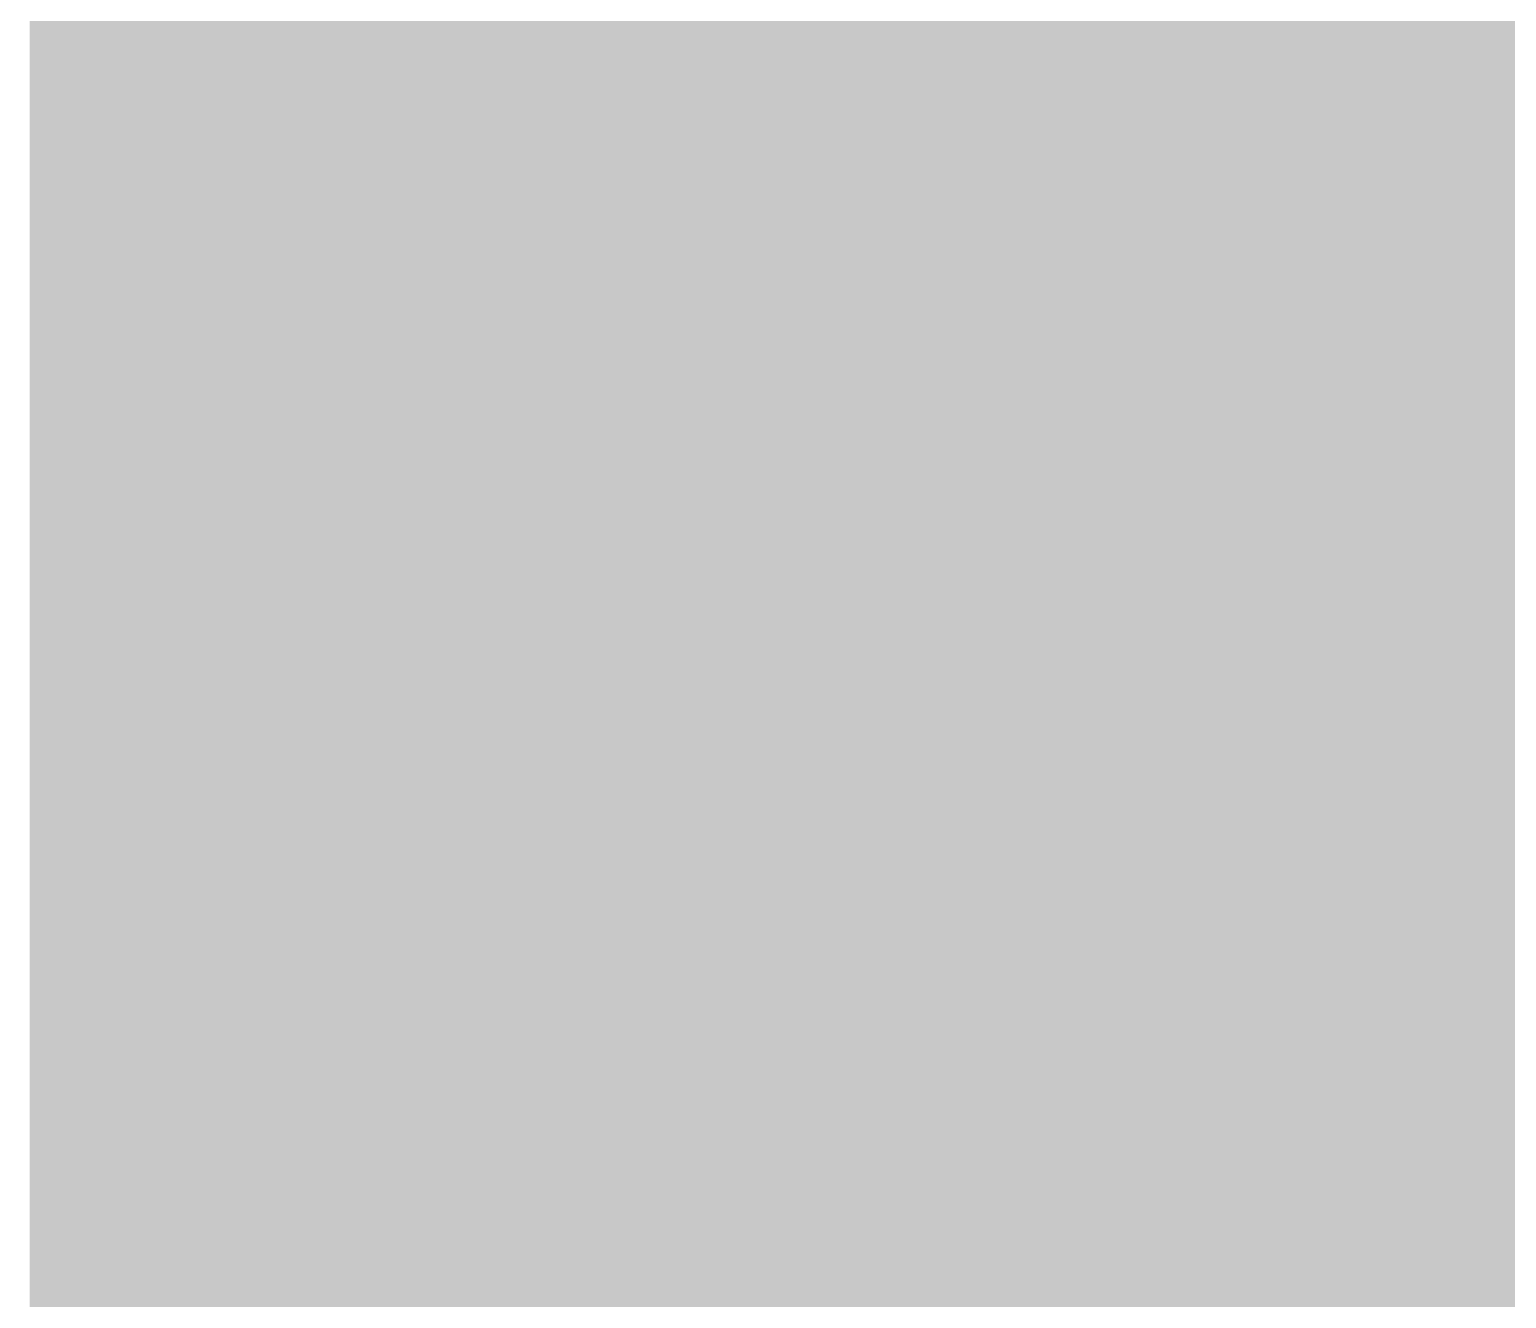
# Model space of a CAD drawing. Extents: x -0.1 to 65.1, y -1.2 to 30.1.
# Drawn here: x 29.7658 to 30.0585, y 6.0084 to 6.2598 of the extents above; entities that cross this region are included whole.
import ezdxf

# ---------------------------------------------------------------- set-up
doc = ezdxf.new("R2010")
doc.units = 0
doc.header["$MEASUREMENT"] = 0
doc.layers.get('0').update_dxf_attribs({"linetype": 'CONTINUOUS'})
doc.layers.add('2D_LINE_126', color=7, linetype='CONTINUOUS')

# ---------------------------------------------------------------- blocks, each defined once
blk = doc.blocks.new('DRAWING_63')
at = {"layer": '2D_LINE_126', "const_width": 0.0254}
for points in [[(-0.56007, -1.50876), (-0.56007, -1.49733), (-0.56007, -1.4859), (-0.56007, -1.47447), (-0.56007, -1.46304), (-0.56007, -1.45161), (-0.56007, -1.44018), (-0.56007, -1.42875), (-0.56007, -1.41732), (-0.56007, -1.40589), (-0.56007, -1.39446), (-0.56007, -1.38303), (-0.56007, -1.3716), (-0.56007, -1.36017), (-0.56007, -1.34874), (-0.56007, -1.33731), (-0.56007, -1.32588), (-0.56007, -1.31445), (-0.56007, -1.30302), (-0.56007, -1.29159), (-0.56007, -1.28016), (-0.56007, -1.26873), (-0.56007, -1.2573), (-0.56007, -1.24587), (-0.56007, -1.23444), (-0.56007, -1.22301)], [(-0.54864, -1.50876), (-0.54864, -1.49733), (-0.54864, -1.4859), (-0.54864, -1.47447), (-0.54864, -1.46304), (-0.54864, -1.45161), (-0.54864, -1.44018), (-0.54864, -1.42875), (-0.54864, -1.41732), (-0.54864, -1.40589), (-0.54864, -1.39446), (-0.54864, -1.38303), (-0.54864, -1.3716), (-0.54864, -1.36017), (-0.54864, -1.34874), (-0.54864, -1.33731), (-0.54864, -1.32588), (-0.54864, -1.31445), (-0.54864, -1.30302), (-0.54864, -1.29159), (-0.54864, -1.28016), (-0.54864, -1.26873), (-0.54864, -1.2573), (-0.54864, -1.24587), (-0.54864, -1.23444), (-0.54864, -1.22301)], [(-0.53721, -1.50876), (-0.53721, -1.49733), (-0.53721, -1.4859), (-0.53721, -1.47447), (-0.53721, -1.46304), (-0.53721, -1.45161), (-0.53721, -1.44018), (-0.53721, -1.42875), (-0.53721, -1.41732), (-0.53721, -1.40589), (-0.53721, -1.39446), (-0.53721, -1.38303), (-0.53721, -1.3716), (-0.53721, -1.36017), (-0.53721, -1.34874), (-0.53721, -1.33731), (-0.53721, -1.32588), (-0.53721, -1.31445), (-0.53721, -1.30302), (-0.53721, -1.29159), (-0.53721, -1.28016), (-0.53721, -1.26873), (-0.53721, -1.2573), (-0.53721, -1.24587), (-0.53721, -1.23444), (-0.53721, -1.22301)], [(-0.52578, -1.50876), (-0.52578, -1.49733), (-0.52578, -1.4859), (-0.52578, -1.47447), (-0.52578, -1.46304), (-0.52578, -1.45161), (-0.52578, -1.44018), (-0.52578, -1.42875), (-0.52578, -1.41732), (-0.52578, -1.40589), (-0.52578, -1.39446), (-0.52578, -1.38303), (-0.52578, -1.3716), (-0.52578, -1.36017), (-0.52578, -1.34874), (-0.52578, -1.33731), (-0.52578, -1.32588), (-0.52578, -1.31445), (-0.52578, -1.30302), (-0.52578, -1.29159), (-0.52578, -1.28016), (-0.52578, -1.26873), (-0.52578, -1.2573), (-0.52578, -1.24587), (-0.52578, -1.23444), (-0.52578, -1.22301)], [(-0.51435, -1.50876), (-0.51435, -1.49733), (-0.51435, -1.4859), (-0.51435, -1.47447), (-0.51435, -1.46304), (-0.51435, -1.45161), (-0.51435, -1.44018), (-0.51435, -1.42875), (-0.51435, -1.41732), (-0.51435, -1.40589), (-0.51435, -1.39446), (-0.51435, -1.38303), (-0.51435, -1.3716), (-0.51435, -1.36017), (-0.51435, -1.34874), (-0.51435, -1.33731), (-0.51435, -1.32588), (-0.51435, -1.31445), (-0.51435, -1.30302), (-0.51435, -1.29159), (-0.51435, -1.28016), (-0.51435, -1.26873), (-0.51435, -1.2573), (-0.51435, -1.24587), (-0.51435, -1.23444), (-0.51435, -1.22301)], [(-0.50292, -1.50876), (-0.50292, -1.49733), (-0.50292, -1.4859), (-0.50292, -1.47447), (-0.50292, -1.46304), (-0.50292, -1.45161), (-0.50292, -1.44018), (-0.50292, -1.42875), (-0.50292, -1.41732), (-0.50292, -1.40589), (-0.50292, -1.39446), (-0.50292, -1.38303), (-0.50292, -1.3716), (-0.50292, -1.36017), (-0.50292, -1.34874), (-0.50292, -1.33731), (-0.50292, -1.32588), (-0.50292, -1.31445), (-0.50292, -1.30302), (-0.50292, -1.29159), (-0.50292, -1.28016), (-0.50292, -1.26873), (-0.50292, -1.2573), (-0.50292, -1.24587), (-0.50292, -1.23444), (-0.50292, -1.22301)], [(-0.49149, -1.50876), (-0.49149, -1.49733), (-0.49149, -1.4859), (-0.49149, -1.47447), (-0.49149, -1.46304), (-0.49149, -1.45161), (-0.49149, -1.44018), (-0.49149, -1.42875), (-0.49149, -1.41732), (-0.49149, -1.40589), (-0.49149, -1.39446), (-0.49149, -1.38303), (-0.49149, -1.3716), (-0.49149, -1.36017), (-0.49149, -1.34874), (-0.49149, -1.33731), (-0.49149, -1.32588), (-0.49149, -1.31445), (-0.49149, -1.30302), (-0.49149, -1.29159), (-0.49149, -1.28016), (-0.49149, -1.26873), (-0.49149, -1.2573), (-0.49149, -1.24587), (-0.49149, -1.23444), (-0.49149, -1.22301)], [(-0.48006, -1.50876), (-0.48006, -1.49733), (-0.48006, -1.4859), (-0.48006, -1.47447), (-0.48006, -1.46304), (-0.48006, -1.45161), (-0.48006, -1.44018), (-0.48006, -1.42875), (-0.48006, -1.41732), (-0.48006, -1.40589), (-0.48006, -1.39446), (-0.48006, -1.38303), (-0.48006, -1.3716), (-0.48006, -1.36017), (-0.48006, -1.34874), (-0.48006, -1.33731), (-0.48006, -1.32588), (-0.48006, -1.31445), (-0.48006, -1.30302), (-0.48006, -1.29159), (-0.48006, -1.28016), (-0.48006, -1.26873), (-0.48006, -1.2573), (-0.48006, -1.24587), (-0.48006, -1.23444), (-0.48006, -1.22301)], [(-0.46863, -1.50876), (-0.46863, -1.49733), (-0.46863, -1.4859), (-0.46863, -1.47447), (-0.46863, -1.46304), (-0.46863, -1.45161), (-0.46863, -1.44018), (-0.46863, -1.42875), (-0.46863, -1.41732), (-0.46863, -1.40589), (-0.46863, -1.39446), (-0.46863, -1.38303), (-0.46863, -1.3716), (-0.46863, -1.36017), (-0.46863, -1.34874), (-0.46863, -1.33731), (-0.46863, -1.32588), (-0.46863, -1.31445), (-0.46863, -1.30302), (-0.46863, -1.29159), (-0.46863, -1.28016), (-0.46863, -1.26873), (-0.46863, -1.2573), (-0.46863, -1.24587), (-0.46863, -1.23444), (-0.46863, -1.22301)], [(-0.4572, -1.50876), (-0.4572, -1.49733), (-0.4572, -1.4859), (-0.4572, -1.47447), (-0.4572, -1.46304), (-0.4572, -1.45161), (-0.4572, -1.44018), (-0.4572, -1.42875), (-0.4572, -1.41732), (-0.4572, -1.40589), (-0.4572, -1.39446), (-0.4572, -1.38303), (-0.4572, -1.3716), (-0.4572, -1.36017), (-0.4572, -1.34874), (-0.4572, -1.33731), (-0.4572, -1.32588), (-0.4572, -1.31445), (-0.4572, -1.30302), (-0.4572, -1.29159), (-0.4572, -1.28016), (-0.4572, -1.26873), (-0.4572, -1.2573), (-0.4572, -1.24587), (-0.4572, -1.23444), (-0.4572, -1.22301)], [(-0.44577, -1.50876), (-0.44577, -1.49733), (-0.44577, -1.4859), (-0.44577, -1.47447), (-0.44577, -1.46304), (-0.44577, -1.45161), (-0.44577, -1.44018), (-0.44577, -1.42875), (-0.44577, -1.41732), (-0.44577, -1.40589), (-0.44577, -1.39446), (-0.44577, -1.38303), (-0.44577, -1.3716), (-0.44577, -1.36017), (-0.44577, -1.34874), (-0.44577, -1.33731), (-0.44577, -1.32588), (-0.44577, -1.31445), (-0.44577, -1.30302), (-0.44577, -1.29159), (-0.44577, -1.28016), (-0.44577, -1.26873), (-0.44577, -1.2573), (-0.44577, -1.24587), (-0.44577, -1.23444), (-0.44577, -1.22301)], [(-0.43434, -1.50876), (-0.43434, -1.49733), (-0.43434, -1.4859), (-0.43434, -1.47447), (-0.43434, -1.46304), (-0.43434, -1.45161), (-0.43434, -1.44018), (-0.43434, -1.42875), (-0.43434, -1.41732), (-0.43434, -1.40589), (-0.43434, -1.39446), (-0.43434, -1.38303), (-0.43434, -1.3716), (-0.43434, -1.36017), (-0.43434, -1.34874), (-0.43434, -1.33731), (-0.43434, -1.32588), (-0.43434, -1.31445), (-0.43434, -1.30302), (-0.43434, -1.29159), (-0.43434, -1.28016), (-0.43434, -1.26873), (-0.43434, -1.2573), (-0.43434, -1.24587), (-0.43434, -1.23444), (-0.43434, -1.22301)], [(-0.42291, -1.50876), (-0.42291, -1.49733), (-0.42291, -1.4859), (-0.42291, -1.47447), (-0.42291, -1.46304), (-0.42291, -1.45161), (-0.42291, -1.44018), (-0.42291, -1.42875), (-0.42291, -1.41732), (-0.42291, -1.40589), (-0.42291, -1.39446), (-0.42291, -1.38303), (-0.42291, -1.3716), (-0.42291, -1.36017), (-0.42291, -1.34874), (-0.42291, -1.33731), (-0.42291, -1.32588), (-0.42291, -1.31445), (-0.42291, -1.30302), (-0.42291, -1.29159), (-0.42291, -1.28016), (-0.42291, -1.26873), (-0.42291, -1.2573), (-0.42291, -1.24587), (-0.42291, -1.23444), (-0.42291, -1.22301)], [(-0.41148, -1.50876), (-0.41148, -1.49733), (-0.41148, -1.4859), (-0.41148, -1.47447), (-0.41148, -1.46304), (-0.41148, -1.45161), (-0.41148, -1.44018), (-0.41148, -1.42875), (-0.41148, -1.41732), (-0.41148, -1.40589), (-0.41148, -1.39446), (-0.41148, -1.38303), (-0.41148, -1.3716), (-0.41148, -1.36017), (-0.41148, -1.34874), (-0.41148, -1.33731), (-0.41148, -1.32588), (-0.41148, -1.31445), (-0.41148, -1.30302), (-0.41148, -1.29159), (-0.41148, -1.28016), (-0.41148, -1.26873), (-0.41148, -1.2573), (-0.41148, -1.24587), (-0.41148, -1.23444), (-0.41148, -1.22301)], [(-0.40005, -1.50876), (-0.40005, -1.49733), (-0.40005, -1.4859), (-0.40005, -1.47447), (-0.40005, -1.46304), (-0.40005, -1.45161), (-0.40005, -1.44018), (-0.40005, -1.42875), (-0.40005, -1.41732), (-0.40005, -1.40589), (-0.40005, -1.39446), (-0.40005, -1.38303), (-0.40005, -1.3716), (-0.40005, -1.36017), (-0.40005, -1.34874), (-0.40005, -1.33731), (-0.40005, -1.32588), (-0.40005, -1.31445), (-0.40005, -1.30302), (-0.40005, -1.29159), (-0.40005, -1.28016), (-0.40005, -1.26873), (-0.40005, -1.2573), (-0.40005, -1.24587), (-0.40005, -1.23444), (-0.40005, -1.22301)], [(-0.38862, -1.50876), (-0.38862, -1.49733), (-0.38862, -1.4859), (-0.38862, -1.47447), (-0.38862, -1.46304), (-0.38862, -1.45161), (-0.38862, -1.44018), (-0.38862, -1.42875), (-0.38862, -1.41732), (-0.38862, -1.40589), (-0.38862, -1.39446), (-0.38862, -1.38303), (-0.38862, -1.3716), (-0.38862, -1.36017), (-0.38862, -1.34874), (-0.38862, -1.33731), (-0.38862, -1.32588), (-0.38862, -1.31445), (-0.38862, -1.30302), (-0.38862, -1.29159), (-0.38862, -1.28016), (-0.38862, -1.26873), (-0.38862, -1.2573), (-0.38862, -1.24587), (-0.38862, -1.23444), (-0.38862, -1.22301)], [(-0.37719, -1.50876), (-0.37719, -1.49733), (-0.37719, -1.4859), (-0.37719, -1.47447), (-0.37719, -1.46304), (-0.37719, -1.45161), (-0.37719, -1.44018), (-0.37719, -1.42875), (-0.37719, -1.41732), (-0.37719, -1.40589), (-0.37719, -1.39446), (-0.37719, -1.38303), (-0.37719, -1.3716), (-0.37719, -1.36017), (-0.37719, -1.34874), (-0.37719, -1.33731), (-0.37719, -1.32588), (-0.37719, -1.31445), (-0.37719, -1.30302), (-0.37719, -1.29159), (-0.37719, -1.28016), (-0.37719, -1.26873), (-0.37719, -1.2573), (-0.37719, -1.24587), (-0.37719, -1.23444), (-0.37719, -1.22301)], [(-0.36576, -1.50876), (-0.36576, -1.49733), (-0.36576, -1.4859), (-0.36576, -1.47447), (-0.36576, -1.46304), (-0.36576, -1.45161), (-0.36576, -1.44018), (-0.36576, -1.42875), (-0.36576, -1.41732), (-0.36576, -1.40589), (-0.36576, -1.39446), (-0.36576, -1.38303), (-0.36576, -1.3716), (-0.36576, -1.36017), (-0.36576, -1.34874), (-0.36576, -1.33731), (-0.36576, -1.32588), (-0.36576, -1.31445), (-0.36576, -1.30302), (-0.36576, -1.29159), (-0.36576, -1.28016), (-0.36576, -1.26873), (-0.36576, -1.2573), (-0.36576, -1.24587), (-0.36576, -1.23444), (-0.36576, -1.22301)], [(-0.35433, -1.50876), (-0.35433, -1.49733), (-0.35433, -1.4859), (-0.35433, -1.47447), (-0.35433, -1.46304), (-0.35433, -1.45161), (-0.35433, -1.44018), (-0.35433, -1.42875), (-0.35433, -1.41732), (-0.35433, -1.40589), (-0.35433, -1.39446), (-0.35433, -1.38303), (-0.35433, -1.3716), (-0.35433, -1.36017), (-0.35433, -1.34874), (-0.35433, -1.33731), (-0.35433, -1.32588), (-0.35433, -1.31445), (-0.35433, -1.30302), (-0.35433, -1.29159), (-0.35433, -1.28016), (-0.35433, -1.26873), (-0.35433, -1.2573), (-0.35433, -1.24587), (-0.35433, -1.23444), (-0.35433, -1.22301)], [(-0.3429, -1.50876), (-0.3429, -1.49733), (-0.3429, -1.4859), (-0.3429, -1.47447), (-0.3429, -1.46304), (-0.3429, -1.45161), (-0.3429, -1.44018), (-0.3429, -1.42875), (-0.3429, -1.41732), (-0.3429, -1.40589), (-0.3429, -1.39446), (-0.3429, -1.38303), (-0.3429, -1.3716), (-0.3429, -1.36017), (-0.3429, -1.34874), (-0.3429, -1.33731), (-0.3429, -1.32588), (-0.3429, -1.31445), (-0.3429, -1.30302), (-0.3429, -1.29159), (-0.3429, -1.28016), (-0.3429, -1.26873), (-0.3429, -1.2573), (-0.3429, -1.24587), (-0.3429, -1.23444), (-0.3429, -1.22301)], [(-0.33147, -1.50876), (-0.33147, -1.49733), (-0.33147, -1.4859), (-0.33147, -1.47447), (-0.33147, -1.46304), (-0.33147, -1.45161), (-0.33147, -1.44018), (-0.33147, -1.42875), (-0.33147, -1.41732), (-0.33147, -1.40589), (-0.33147, -1.39446), (-0.33147, -1.38303), (-0.33147, -1.3716), (-0.33147, -1.36017), (-0.33147, -1.34874), (-0.33147, -1.33731), (-0.33147, -1.32588), (-0.33147, -1.31445), (-0.33147, -1.30302), (-0.33147, -1.29159), (-0.33147, -1.28016), (-0.33147, -1.26873), (-0.33147, -1.2573), (-0.33147, -1.24587), (-0.33147, -1.23444), (-0.33147, -1.22301)], [(-0.32004, -1.50876), (-0.32004, -1.49733), (-0.32004, -1.4859), (-0.32004, -1.47447), (-0.32004, -1.46304), (-0.32004, -1.45161), (-0.32004, -1.44018), (-0.32004, -1.42875), (-0.32004, -1.41732), (-0.32004, -1.40589), (-0.32004, -1.39446), (-0.32004, -1.38303), (-0.32004, -1.3716), (-0.32004, -1.36017), (-0.32004, -1.34874), (-0.32004, -1.33731), (-0.32004, -1.32588), (-0.32004, -1.31445), (-0.32004, -1.30302), (-0.32004, -1.29159), (-0.32004, -1.28016), (-0.32004, -1.26873), (-0.32004, -1.2573), (-0.32004, -1.24587), (-0.32004, -1.23444), (-0.32004, -1.22301)], [(-0.30861, -1.50876), (-0.30861, -1.49733), (-0.30861, -1.4859), (-0.30861, -1.47447), (-0.30861, -1.46304), (-0.30861, -1.45161), (-0.30861, -1.44018), (-0.30861, -1.42875), (-0.30861, -1.41732), (-0.30861, -1.40589), (-0.30861, -1.39446), (-0.30861, -1.38303), (-0.30861, -1.3716), (-0.30861, -1.36017), (-0.30861, -1.34874), (-0.30861, -1.33731), (-0.30861, -1.32588), (-0.30861, -1.31445), (-0.30861, -1.30302), (-0.30861, -1.29159), (-0.30861, -1.28016), (-0.30861, -1.26873), (-0.30861, -1.2573), (-0.30861, -1.24587), (-0.30861, -1.23444), (-0.30861, -1.22301)], [(-0.5715, -1.22301), (-0.5715, -1.23444), (-0.5715, -1.24587), (-0.5715, -1.2573), (-0.5715, -1.26873), (-0.5715, -1.28016), (-0.5715, -1.29159), (-0.5715, -1.30302), (-0.5715, -1.31445), (-0.5715, -1.32588), (-0.5715, -1.33731), (-0.5715, -1.34874), (-0.5715, -1.36017), (-0.5715, -1.3716), (-0.5715, -1.38303), (-0.5715, -1.39446), (-0.5715, -1.40589), (-0.5715, -1.41732), (-0.5715, -1.42875), (-0.5715, -1.44018), (-0.5715, -1.45161), (-0.5715, -1.46304), (-0.5715, -1.47447), (-0.5715, -1.4859), (-0.5715, -1.49733), (-0.5715, -1.50876)], [(-0.28575, -1.50876), (-0.28575, -1.49733), (-0.28575, -1.4859), (-0.28575, -1.47447), (-0.28575, -1.46304), (-0.28575, -1.45161), (-0.28575, -1.44018), (-0.28575, -1.42875), (-0.28575, -1.41732), (-0.28575, -1.40589), (-0.28575, -1.39446), (-0.28575, -1.38303), (-0.28575, -1.3716), (-0.28575, -1.36017), (-0.28575, -1.34874), (-0.28575, -1.33731), (-0.28575, -1.32588), (-0.28575, -1.31445), (-0.28575, -1.30302), (-0.28575, -1.29159), (-0.28575, -1.28016), (-0.28575, -1.26873), (-0.28575, -1.2573), (-0.28575, -1.24587), (-0.28575, -1.23444), (-0.28575, -1.22301)], [(-0.27432, -1.23444), (-0.28575, -1.23444), (-0.29718, -1.23444), (-0.29718, -1.22301)], [(-0.27432, -1.24587), (-0.28575, -1.24587), (-0.29718, -1.24587), (-0.29718, -1.23444), (-0.30861, -1.23444), (-0.32004, -1.23444), (-0.33147, -1.23444), (-0.3429, -1.23444), (-0.35433, -1.23444), (-0.36576, -1.23444), (-0.37719, -1.23444), (-0.38862, -1.23444), (-0.40005, -1.23444), (-0.41148, -1.23444), (-0.42291, -1.23444), (-0.43434, -1.23444), (-0.44577, -1.23444), (-0.4572, -1.23444), (-0.46863, -1.23444), (-0.48006, -1.23444), (-0.49149, -1.23444), (-0.50292, -1.23444), (-0.51435, -1.23444), (-0.52578, -1.23444), (-0.53721, -1.23444), (-0.54864, -1.23444), (-0.56007, -1.23444), (-0.5715, -1.23444)], [(-0.27432, -1.2573), (-0.28575, -1.2573), (-0.29718, -1.2573), (-0.29718, -1.24587), (-0.30861, -1.24587), (-0.32004, -1.24587), (-0.33147, -1.24587), (-0.3429, -1.24587), (-0.35433, -1.24587), (-0.36576, -1.24587), (-0.37719, -1.24587), (-0.38862, -1.24587), (-0.40005, -1.24587), (-0.41148, -1.24587), (-0.42291, -1.24587), (-0.43434, -1.24587), (-0.44577, -1.24587), (-0.4572, -1.24587), (-0.46863, -1.24587), (-0.48006, -1.24587), (-0.49149, -1.24587), (-0.50292, -1.24587), (-0.51435, -1.24587), (-0.52578, -1.24587), (-0.53721, -1.24587), (-0.54864, -1.24587), (-0.56007, -1.24587), (-0.5715, -1.24587)], [(-0.27432, -1.26873), (-0.28575, -1.26873), (-0.29718, -1.26873), (-0.29718, -1.2573), (-0.30861, -1.2573), (-0.32004, -1.2573), (-0.33147, -1.2573), (-0.3429, -1.2573), (-0.35433, -1.2573), (-0.36576, -1.2573), (-0.37719, -1.2573), (-0.38862, -1.2573), (-0.40005, -1.2573), (-0.41148, -1.2573), (-0.42291, -1.2573), (-0.43434, -1.2573), (-0.44577, -1.2573), (-0.4572, -1.2573), (-0.46863, -1.2573), (-0.48006, -1.2573), (-0.49149, -1.2573), (-0.50292, -1.2573), (-0.51435, -1.2573), (-0.52578, -1.2573), (-0.53721, -1.2573), (-0.54864, -1.2573), (-0.56007, -1.2573), (-0.5715, -1.2573)], [(-0.27432, -1.28016), (-0.28575, -1.28016), (-0.29718, -1.28016), (-0.29718, -1.26873), (-0.30861, -1.26873), (-0.32004, -1.26873), (-0.33147, -1.26873), (-0.3429, -1.26873), (-0.35433, -1.26873), (-0.36576, -1.26873), (-0.37719, -1.26873), (-0.38862, -1.26873), (-0.40005, -1.26873), (-0.41148, -1.26873), (-0.42291, -1.26873), (-0.43434, -1.26873), (-0.44577, -1.26873), (-0.4572, -1.26873), (-0.46863, -1.26873), (-0.48006, -1.26873), (-0.49149, -1.26873), (-0.50292, -1.26873), (-0.51435, -1.26873), (-0.52578, -1.26873), (-0.53721, -1.26873), (-0.54864, -1.26873), (-0.56007, -1.26873), (-0.5715, -1.26873)], [(-0.27432, -1.29159), (-0.28575, -1.29159), (-0.29718, -1.29159), (-0.29718, -1.28016), (-0.30861, -1.28016), (-0.32004, -1.28016), (-0.33147, -1.28016), (-0.3429, -1.28016), (-0.35433, -1.28016), (-0.36576, -1.28016), (-0.37719, -1.28016), (-0.38862, -1.28016), (-0.40005, -1.28016), (-0.41148, -1.28016), (-0.42291, -1.28016), (-0.43434, -1.28016), (-0.44577, -1.28016), (-0.4572, -1.28016), (-0.46863, -1.28016), (-0.48006, -1.28016), (-0.49149, -1.28016), (-0.50292, -1.28016), (-0.51435, -1.28016), (-0.52578, -1.28016), (-0.53721, -1.28016), (-0.54864, -1.28016), (-0.56007, -1.28016), (-0.5715, -1.28016)], [(-0.27432, -1.30302), (-0.28575, -1.30302), (-0.29718, -1.30302), (-0.29718, -1.29159), (-0.30861, -1.29159), (-0.32004, -1.29159), (-0.33147, -1.29159), (-0.3429, -1.29159), (-0.35433, -1.29159), (-0.36576, -1.29159), (-0.37719, -1.29159), (-0.38862, -1.29159), (-0.40005, -1.29159), (-0.41148, -1.29159), (-0.42291, -1.29159), (-0.43434, -1.29159), (-0.44577, -1.29159), (-0.4572, -1.29159), (-0.46863, -1.29159), (-0.48006, -1.29159), (-0.49149, -1.29159), (-0.50292, -1.29159), (-0.51435, -1.29159), (-0.52578, -1.29159), (-0.53721, -1.29159), (-0.54864, -1.29159), (-0.56007, -1.29159), (-0.5715, -1.29159)], [(-0.27432, -1.31445), (-0.28575, -1.31445), (-0.29718, -1.31445), (-0.29718, -1.30302), (-0.30861, -1.30302), (-0.32004, -1.30302), (-0.33147, -1.30302), (-0.3429, -1.30302), (-0.35433, -1.30302), (-0.36576, -1.30302), (-0.37719, -1.30302), (-0.38862, -1.30302), (-0.40005, -1.30302), (-0.41148, -1.30302), (-0.42291, -1.30302), (-0.43434, -1.30302), (-0.44577, -1.30302), (-0.4572, -1.30302), (-0.46863, -1.30302), (-0.48006, -1.30302), (-0.49149, -1.30302), (-0.50292, -1.30302), (-0.51435, -1.30302), (-0.52578, -1.30302), (-0.53721, -1.30302), (-0.54864, -1.30302), (-0.56007, -1.30302), (-0.5715, -1.30302)], [(-0.27432, -1.32588), (-0.28575, -1.32588), (-0.29718, -1.32588), (-0.29718, -1.31445), (-0.30861, -1.31445), (-0.32004, -1.31445), (-0.33147, -1.31445), (-0.3429, -1.31445), (-0.35433, -1.31445), (-0.36576, -1.31445), (-0.37719, -1.31445), (-0.38862, -1.31445), (-0.40005, -1.31445), (-0.41148, -1.31445), (-0.42291, -1.31445), (-0.43434, -1.31445), (-0.44577, -1.31445), (-0.4572, -1.31445), (-0.46863, -1.31445), (-0.48006, -1.31445), (-0.49149, -1.31445), (-0.50292, -1.31445), (-0.51435, -1.31445), (-0.52578, -1.31445), (-0.53721, -1.31445), (-0.54864, -1.31445), (-0.56007, -1.31445), (-0.5715, -1.31445)], [(-0.27432, -1.33731), (-0.28575, -1.33731), (-0.29718, -1.33731), (-0.29718, -1.32588), (-0.30861, -1.32588), (-0.32004, -1.32588), (-0.33147, -1.32588), (-0.3429, -1.32588), (-0.35433, -1.32588), (-0.36576, -1.32588), (-0.37719, -1.32588), (-0.38862, -1.32588), (-0.40005, -1.32588), (-0.41148, -1.32588), (-0.42291, -1.32588), (-0.43434, -1.32588), (-0.44577, -1.32588), (-0.4572, -1.32588), (-0.46863, -1.32588), (-0.48006, -1.32588), (-0.49149, -1.32588), (-0.50292, -1.32588), (-0.51435, -1.32588), (-0.52578, -1.32588), (-0.53721, -1.32588), (-0.54864, -1.32588), (-0.56007, -1.32588), (-0.5715, -1.32588)], [(-0.27432, -1.34874), (-0.28575, -1.34874), (-0.29718, -1.34874), (-0.29718, -1.33731), (-0.30861, -1.33731), (-0.32004, -1.33731), (-0.33147, -1.33731), (-0.3429, -1.33731), (-0.35433, -1.33731), (-0.36576, -1.33731), (-0.37719, -1.33731), (-0.38862, -1.33731), (-0.40005, -1.33731), (-0.41148, -1.33731), (-0.42291, -1.33731), (-0.43434, -1.33731), (-0.44577, -1.33731), (-0.4572, -1.33731), (-0.46863, -1.33731), (-0.48006, -1.33731), (-0.49149, -1.33731), (-0.50292, -1.33731), (-0.51435, -1.33731), (-0.52578, -1.33731), (-0.53721, -1.33731), (-0.54864, -1.33731), (-0.56007, -1.33731), (-0.5715, -1.33731)], [(-0.27432, -1.36017), (-0.28575, -1.36017), (-0.29718, -1.36017), (-0.29718, -1.34874), (-0.30861, -1.34874), (-0.32004, -1.34874), (-0.33147, -1.34874), (-0.3429, -1.34874), (-0.35433, -1.34874), (-0.36576, -1.34874), (-0.37719, -1.34874), (-0.38862, -1.34874), (-0.40005, -1.34874), (-0.41148, -1.34874), (-0.42291, -1.34874), (-0.43434, -1.34874), (-0.44577, -1.34874), (-0.4572, -1.34874), (-0.46863, -1.34874), (-0.48006, -1.34874), (-0.49149, -1.34874), (-0.50292, -1.34874), (-0.51435, -1.34874), (-0.52578, -1.34874), (-0.53721, -1.34874), (-0.54864, -1.34874), (-0.56007, -1.34874), (-0.5715, -1.34874)], [(-0.27432, -1.3716), (-0.28575, -1.3716), (-0.29718, -1.3716), (-0.29718, -1.36017), (-0.30861, -1.36017), (-0.32004, -1.36017), (-0.33147, -1.36017), (-0.3429, -1.36017), (-0.35433, -1.36017), (-0.36576, -1.36017), (-0.37719, -1.36017), (-0.38862, -1.36017), (-0.40005, -1.36017), (-0.41148, -1.36017), (-0.42291, -1.36017), (-0.43434, -1.36017), (-0.44577, -1.36017), (-0.4572, -1.36017), (-0.46863, -1.36017), (-0.48006, -1.36017), (-0.49149, -1.36017), (-0.50292, -1.36017), (-0.51435, -1.36017), (-0.52578, -1.36017), (-0.53721, -1.36017), (-0.54864, -1.36017), (-0.56007, -1.36017), (-0.5715, -1.36017)], [(-0.27432, -1.38303), (-0.28575, -1.38303), (-0.29718, -1.38303), (-0.29718, -1.3716), (-0.30861, -1.3716), (-0.32004, -1.3716), (-0.33147, -1.3716), (-0.3429, -1.3716), (-0.35433, -1.3716), (-0.36576, -1.3716), (-0.37719, -1.3716), (-0.38862, -1.3716), (-0.40005, -1.3716), (-0.41148, -1.3716), (-0.42291, -1.3716), (-0.43434, -1.3716), (-0.44577, -1.3716), (-0.4572, -1.3716), (-0.46863, -1.3716), (-0.48006, -1.3716), (-0.49149, -1.3716), (-0.50292, -1.3716), (-0.51435, -1.3716), (-0.52578, -1.3716), (-0.53721, -1.3716), (-0.54864, -1.3716), (-0.56007, -1.3716), (-0.5715, -1.3716)], [(-0.27432, -1.39446), (-0.28575, -1.39446), (-0.29718, -1.39446), (-0.29718, -1.38303), (-0.30861, -1.38303), (-0.32004, -1.38303), (-0.33147, -1.38303), (-0.3429, -1.38303), (-0.35433, -1.38303), (-0.36576, -1.38303), (-0.37719, -1.38303), (-0.38862, -1.38303), (-0.40005, -1.38303), (-0.41148, -1.38303), (-0.42291, -1.38303), (-0.43434, -1.38303), (-0.44577, -1.38303), (-0.4572, -1.38303), (-0.46863, -1.38303), (-0.48006, -1.38303), (-0.49149, -1.38303), (-0.50292, -1.38303), (-0.51435, -1.38303), (-0.52578, -1.38303), (-0.53721, -1.38303), (-0.54864, -1.38303), (-0.56007, -1.38303), (-0.5715, -1.38303)], [(-0.27432, -1.40589), (-0.28575, -1.40589), (-0.29718, -1.40589), (-0.29718, -1.39446), (-0.30861, -1.39446), (-0.32004, -1.39446), (-0.33147, -1.39446), (-0.3429, -1.39446), (-0.35433, -1.39446), (-0.36576, -1.39446), (-0.37719, -1.39446), (-0.38862, -1.39446), (-0.40005, -1.39446), (-0.41148, -1.39446), (-0.42291, -1.39446), (-0.43434, -1.39446), (-0.44577, -1.39446), (-0.4572, -1.39446), (-0.46863, -1.39446), (-0.48006, -1.39446), (-0.49149, -1.39446), (-0.50292, -1.39446), (-0.51435, -1.39446), (-0.52578, -1.39446), (-0.53721, -1.39446), (-0.54864, -1.39446), (-0.56007, -1.39446), (-0.5715, -1.39446)], [(-0.27432, -1.41732), (-0.28575, -1.41732), (-0.29718, -1.41732), (-0.29718, -1.40589), (-0.30861, -1.40589), (-0.32004, -1.40589), (-0.33147, -1.40589), (-0.3429, -1.40589), (-0.35433, -1.40589), (-0.36576, -1.40589), (-0.37719, -1.40589), (-0.38862, -1.40589), (-0.40005, -1.40589), (-0.41148, -1.40589), (-0.42291, -1.40589), (-0.43434, -1.40589), (-0.44577, -1.40589), (-0.4572, -1.40589), (-0.46863, -1.40589), (-0.48006, -1.40589), (-0.49149, -1.40589), (-0.50292, -1.40589), (-0.51435, -1.40589), (-0.52578, -1.40589), (-0.53721, -1.40589), (-0.54864, -1.40589), (-0.56007, -1.40589), (-0.5715, -1.40589)], [(-0.27432, -1.42875), (-0.28575, -1.42875), (-0.29718, -1.42875), (-0.29718, -1.41732), (-0.30861, -1.41732), (-0.32004, -1.41732), (-0.33147, -1.41732), (-0.3429, -1.41732), (-0.35433, -1.41732), (-0.36576, -1.41732), (-0.37719, -1.41732), (-0.38862, -1.41732), (-0.40005, -1.41732), (-0.41148, -1.41732), (-0.42291, -1.41732), (-0.43434, -1.41732), (-0.44577, -1.41732), (-0.4572, -1.41732), (-0.46863, -1.41732), (-0.48006, -1.41732), (-0.49149, -1.41732), (-0.50292, -1.41732), (-0.51435, -1.41732), (-0.52578, -1.41732), (-0.53721, -1.41732), (-0.54864, -1.41732), (-0.56007, -1.41732), (-0.5715, -1.41732)], [(-0.27432, -1.44018), (-0.28575, -1.44018), (-0.29718, -1.44018), (-0.29718, -1.42875), (-0.30861, -1.42875), (-0.32004, -1.42875), (-0.33147, -1.42875), (-0.3429, -1.42875), (-0.35433, -1.42875), (-0.36576, -1.42875), (-0.37719, -1.42875), (-0.38862, -1.42875), (-0.40005, -1.42875), (-0.41148, -1.42875), (-0.42291, -1.42875), (-0.43434, -1.42875), (-0.44577, -1.42875), (-0.4572, -1.42875), (-0.46863, -1.42875), (-0.48006, -1.42875), (-0.49149, -1.42875), (-0.50292, -1.42875), (-0.51435, -1.42875), (-0.52578, -1.42875), (-0.53721, -1.42875), (-0.54864, -1.42875), (-0.56007, -1.42875), (-0.5715, -1.42875)], [(-0.27432, -1.45161), (-0.28575, -1.45161), (-0.29718, -1.45161), (-0.29718, -1.44018), (-0.30861, -1.44018), (-0.32004, -1.44018), (-0.33147, -1.44018), (-0.3429, -1.44018), (-0.35433, -1.44018), (-0.36576, -1.44018), (-0.37719, -1.44018), (-0.38862, -1.44018), (-0.40005, -1.44018), (-0.41148, -1.44018), (-0.42291, -1.44018), (-0.43434, -1.44018), (-0.44577, -1.44018), (-0.4572, -1.44018), (-0.46863, -1.44018), (-0.48006, -1.44018), (-0.49149, -1.44018), (-0.50292, -1.44018), (-0.51435, -1.44018), (-0.52578, -1.44018), (-0.53721, -1.44018), (-0.54864, -1.44018), (-0.56007, -1.44018), (-0.5715, -1.44018)], [(-0.27432, -1.46304), (-0.28575, -1.46304), (-0.29718, -1.46304), (-0.29718, -1.45161), (-0.30861, -1.45161), (-0.32004, -1.45161), (-0.33147, -1.45161), (-0.3429, -1.45161), (-0.35433, -1.45161), (-0.36576, -1.45161), (-0.37719, -1.45161), (-0.38862, -1.45161), (-0.40005, -1.45161), (-0.41148, -1.45161), (-0.42291, -1.45161), (-0.43434, -1.45161), (-0.44577, -1.45161), (-0.4572, -1.45161), (-0.46863, -1.45161), (-0.48006, -1.45161), (-0.49149, -1.45161), (-0.50292, -1.45161), (-0.51435, -1.45161), (-0.52578, -1.45161), (-0.53721, -1.45161), (-0.54864, -1.45161), (-0.56007, -1.45161), (-0.5715, -1.45161)], [(-0.27432, -1.47447), (-0.28575, -1.47447), (-0.29718, -1.47447), (-0.29718, -1.46304), (-0.30861, -1.46304), (-0.32004, -1.46304), (-0.33147, -1.46304), (-0.3429, -1.46304), (-0.35433, -1.46304), (-0.36576, -1.46304), (-0.37719, -1.46304), (-0.38862, -1.46304), (-0.40005, -1.46304), (-0.41148, -1.46304), (-0.42291, -1.46304), (-0.43434, -1.46304), (-0.44577, -1.46304), (-0.4572, -1.46304), (-0.46863, -1.46304), (-0.48006, -1.46304), (-0.49149, -1.46304), (-0.50292, -1.46304), (-0.51435, -1.46304), (-0.52578, -1.46304), (-0.53721, -1.46304), (-0.54864, -1.46304), (-0.56007, -1.46304), (-0.5715, -1.46304)], [(-0.27432, -1.4859), (-0.28575, -1.4859), (-0.29718, -1.4859), (-0.29718, -1.47447), (-0.30861, -1.47447), (-0.32004, -1.47447), (-0.33147, -1.47447), (-0.3429, -1.47447), (-0.35433, -1.47447), (-0.36576, -1.47447), (-0.37719, -1.47447), (-0.38862, -1.47447), (-0.40005, -1.47447), (-0.41148, -1.47447), (-0.42291, -1.47447), (-0.43434, -1.47447), (-0.44577, -1.47447), (-0.4572, -1.47447), (-0.46863, -1.47447), (-0.48006, -1.47447), (-0.49149, -1.47447), (-0.50292, -1.47447), (-0.51435, -1.47447), (-0.52578, -1.47447), (-0.53721, -1.47447), (-0.54864, -1.47447), (-0.56007, -1.47447), (-0.5715, -1.47447)], [(-0.27432, -1.49733), (-0.28575, -1.49733), (-0.29718, -1.49733), (-0.29718, -1.4859), (-0.30861, -1.4859), (-0.32004, -1.4859), (-0.33147, -1.4859), (-0.3429, -1.4859), (-0.35433, -1.4859), (-0.36576, -1.4859), (-0.37719, -1.4859), (-0.38862, -1.4859), (-0.40005, -1.4859), (-0.41148, -1.4859), (-0.42291, -1.4859), (-0.43434, -1.4859), (-0.44577, -1.4859), (-0.4572, -1.4859), (-0.46863, -1.4859), (-0.48006, -1.4859), (-0.49149, -1.4859), (-0.50292, -1.4859), (-0.51435, -1.4859), (-0.52578, -1.4859), (-0.53721, -1.4859), (-0.54864, -1.4859), (-0.56007, -1.4859), (-0.5715, -1.4859)], [(-0.29718, -1.50876), (-0.29718, -1.49733), (-0.30861, -1.49733), (-0.32004, -1.49733), (-0.33147, -1.49733), (-0.3429, -1.49733), (-0.35433, -1.49733), (-0.36576, -1.49733), (-0.37719, -1.49733), (-0.38862, -1.49733), (-0.40005, -1.49733), (-0.41148, -1.49733), (-0.42291, -1.49733), (-0.43434, -1.49733), (-0.44577, -1.49733), (-0.4572, -1.49733), (-0.46863, -1.49733), (-0.48006, -1.49733), (-0.49149, -1.49733), (-0.50292, -1.49733), (-0.51435, -1.49733), (-0.52578, -1.49733), (-0.53721, -1.49733), (-0.54864, -1.49733), (-0.56007, -1.49733), (-0.5715, -1.49733)]]:
    blk.add_lwpolyline(points, dxfattribs=at)

msp = doc.modelspace()

# ---------------------------------------------------------------- block references
msp.add_blockref('DRAWING_63', (30.35, 7.5))

doc.saveas('drawing.dxf')
